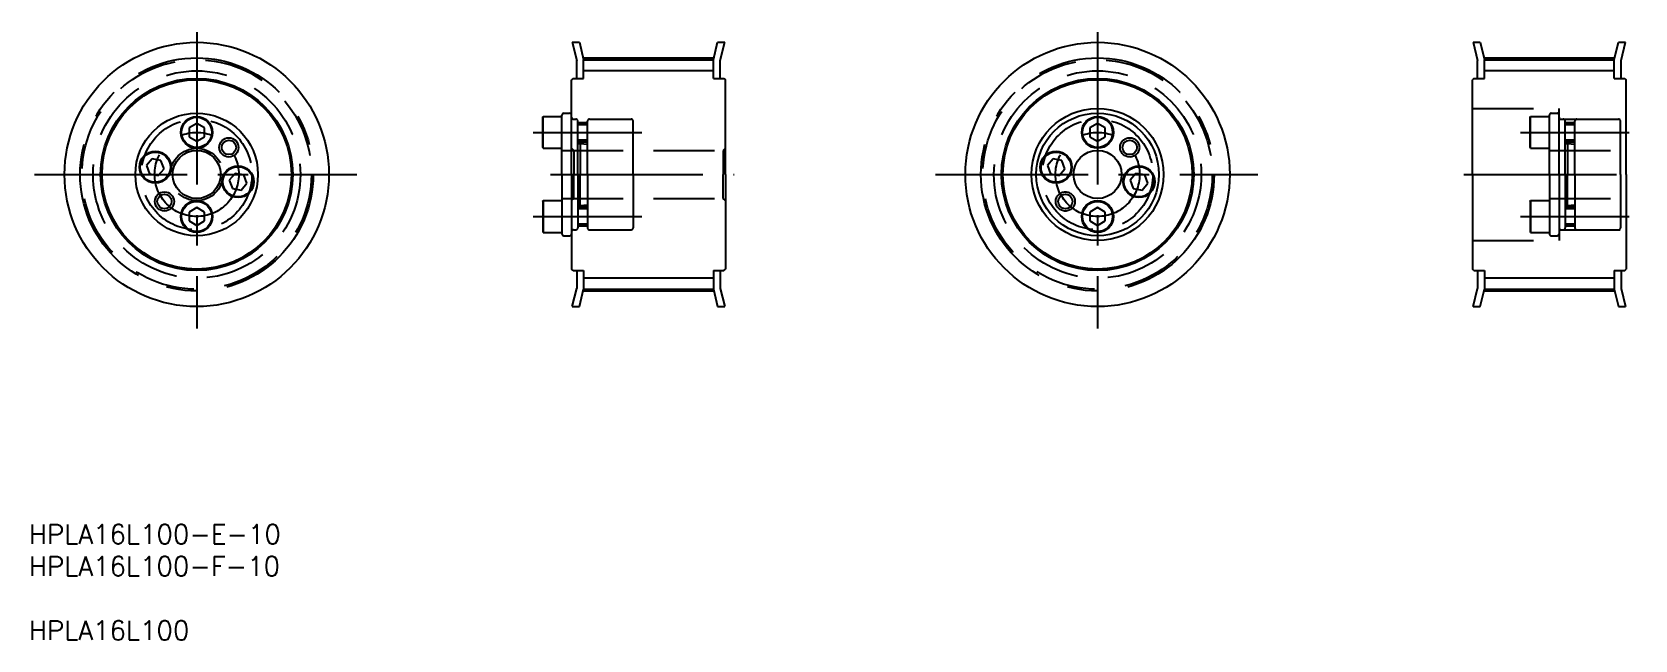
# Model space of a CAD drawing. Extents: x 16 to 349, y 5 to 132.
import ezdxf

# ---------------------------------------------------------------- set-up
doc = ezdxf.new("R2010")
doc.units = 0
doc.linetypes.add('CENTER', pattern=[50.8, 31.75, -6.35, 6.35, -6.35])
doc.linetypes.add('DASHED', pattern=[19.05, 12.7, -6.35])
doc.layers.get('0').update_dxf_attribs({"linetype": 'CONTINUOUS'})
doc.layers.add('CENTER', color=1, linetype='CENTER')
doc.styles.add('MISUMI', font='txt.shx')

# ---------------------------------------------------------------- blocks, each defined once
blk = doc.blocks.new('*U4')
at = {"color": 7, "linetype": 'CONTINUOUS', "style": 'MISUMI'}
for s, p in [('HPLA16L100-E-10', (15.05, 25.31)), ('HPLA16L100-F-10', (15.05, 18.65)), ('HPLA16L100', (15.05, 5.31))]:
    blk.add_text(s, height=4, dxfattribs=at).set_placement(p)

msp = doc.modelspace()

# ---------------------------------------------------------------- linework, layer by layer
at = {"color": 7, "linetype": 'CONTINUOUS'}
for p, q in [((128.13, 129.69), (129.62, 129.69)), ((128.13, 129.69), (129.05, 125.91)), ((129.62, 129.69), (130.49, 126.06)), ((157.49, 126.06), (158.37, 129.69)), ((158.37, 129.69), (159.86, 129.69)), ((158.93, 125.91), (159.86, 129.69)), ((315.57, 129.69), (317.06, 129.69)), ((315.57, 129.69), (316.49, 125.91)), ((317.06, 129.69), (317.93, 126.06)), ((344.93, 126.06), (345.8, 129.69)), ((345.8, 129.69), (347.3, 129.69)), ((346.37, 125.91), (347.3, 129.69)), ((129.05, 122.19), (129.05, 125.91)), ((130.49, 126.07), (157.49, 126.07)), ((130.49, 122.19), (130.49, 126.06)), ((157.49, 122.19), (157.49, 126.06)), ((158.93, 122.19), (158.93, 125.91)), ((316.49, 122.19), (316.49, 125.91)), ((317.93, 126.07), (344.93, 126.07)), ((317.93, 122.19), (317.93, 126.06)), ((344.93, 122.19), (344.93, 126.06)), ((346.37, 122.19), (346.37, 125.91)), ((128.29, 122.19), (127.99, 121.89)), ((127.99, 102.19), (127.99, 121.89)), ((128.29, 122.19), (130.49, 122.19)), ((157.49, 122.19), (159.69, 122.19)), ((159.69, 122.19), (159.99, 121.89)), ((159.99, 102.19), (159.99, 121.89)), ((315.73, 122.19), (315.43, 121.89)), ((315.43, 102.19), (315.43, 121.89)), ((315.73, 122.19), (317.93, 122.19)), ((344.93, 122.19), (347.13, 122.19)), ((347.13, 122.19), (347.43, 121.89)), ((347.43, 102.19), (347.43, 121.89)), ((121.99, 114.08), (122.09, 114.24)), ((121.99, 107.8), (121.99, 114.08)), ((122.09, 107.64), (122.09, 114.24)), ((122.09, 114.24), (125.99, 114.24)), ((125.99, 102.19), (125.99, 114.54)), ((125.99, 107.64), (125.99, 114.24)), ((126.39, 114.94), (127.59, 114.94)), ((127.99, 102.19), (127.99, 114.54)), ((49.99, 112.79), (48.39, 111.86)), ((48.39, 111.86), (48.39, 110.02)), ((51.59, 111.86), (49.99, 112.79)), ((51.59, 110.02), (51.59, 111.86)), ((125.99, 108.94), (125.99, 112.94)), ((237.42, 112.79), (235.82, 111.86)), ((235.82, 111.86), (235.82, 110.02)), ((239.02, 111.86), (237.42, 112.79)), ((239.02, 110.02), (239.02, 111.86)), ((48.39, 110.02), (49.99, 109.09)), ((49.99, 109.09), (51.59, 110.02)), ((121.99, 107.8), (122.09, 107.64)), ((122.09, 107.64), (125.99, 107.64)), ((125.99, 108.37), (125.99, 108.37)), ((235.82, 110.02), (237.42, 109.09)), ((237.42, 109.09), (239.02, 110.02)), ((40.74, 105.45), (39.55, 104.03)), ((39.55, 104.03), (40.18, 102.3)), ((42.56, 105.13), (40.74, 105.45)), ((42, 101.97), (43.19, 103.39)), ((43.19, 103.39), (42.56, 105.13)), ((125.99, 105.28), (125.99, 105.28)), ((228.17, 105.45), (226.98, 104.03)), ((226.98, 104.03), (227.62, 102.3)), ((229.99, 105.13), (228.17, 105.45)), ((229.44, 101.97), (230.62, 103.39)), ((230.62, 103.39), (229.99, 105.13)), ((40.18, 102.3), (42, 101.97)), ((57.97, 102.41), (56.78, 100.99)), ((56.78, 100.99), (57.41, 99.26)), ((59.79, 102.09), (57.97, 102.41)), ((59.23, 98.94), (60.42, 100.35)), ((60.42, 100.35), (59.79, 102.09)), ((125.99, 102.19), (125.99, 89.84)), ((127.99, 102.19), (127.99, 89.84)), ((127.99, 102.19), (127.99, 82.49)), ((159.99, 102.19), (159.99, 82.49)), ((227.62, 102.3), (229.44, 101.97)), ((245.41, 102.41), (244.22, 100.99)), ((244.22, 100.99), (244.85, 99.26)), ((247.23, 102.09), (245.41, 102.41)), ((246.67, 98.94), (247.86, 100.35)), ((247.86, 100.35), (247.23, 102.09)), ((315.43, 102.19), (315.43, 82.49)), ((347.43, 102.19), (347.43, 82.49)), ((57.41, 99.26), (59.23, 98.94)), ((121.99, 96.58), (122.09, 96.74)), ((122.09, 96.74), (125.99, 96.74)), ((122.09, 96.74), (122.09, 90.14)), ((125.99, 96.74), (125.99, 90.14)), ((244.85, 99.26), (246.67, 98.94)), ((49.99, 95.29), (48.39, 94.36)), ((48.39, 94.36), (48.39, 92.52)), ((51.59, 94.36), (49.99, 95.29)), ((51.59, 92.52), (51.59, 94.36)), ((121.99, 96.58), (121.99, 90.3)), ((125.99, 95.44), (125.99, 91.44)), ((237.42, 95.29), (235.82, 94.36)), ((235.82, 94.36), (235.82, 92.52)), ((239.02, 94.36), (237.42, 95.29)), ((239.02, 92.52), (239.02, 94.36)), ((48.39, 92.52), (49.99, 91.59)), ((49.99, 91.59), (51.59, 92.52)), ((121.99, 90.3), (122.09, 90.14)), ((122.09, 90.14), (125.99, 90.14)), ((235.82, 92.52), (237.42, 91.59)), ((237.42, 91.59), (239.02, 92.52)), ((126.39, 89.44), (127.59, 89.44)), ((128.29, 82.19), (127.99, 82.49)), ((128.29, 82.19), (130.49, 82.19)), ((129.05, 82.19), (129.05, 78.47)), ((130.49, 82.19), (130.49, 78.32)), ((157.49, 82.19), (159.69, 82.19)), ((157.49, 82.19), (157.49, 78.32)), ((158.93, 82.19), (158.93, 78.47)), ((159.69, 82.19), (159.99, 82.49)), ((315.73, 82.19), (315.43, 82.49)), ((315.73, 82.19), (317.93, 82.19)), ((316.49, 82.19), (316.49, 78.47)), ((317.93, 82.19), (317.93, 78.32)), ((344.93, 82.19), (347.13, 82.19)), ((344.93, 82.19), (344.93, 78.32)), ((346.37, 82.19), (346.37, 78.47)), ((347.13, 82.19), (347.43, 82.49)), ((128.13, 74.69), (129.05, 78.47)), ((129.62, 74.69), (130.49, 78.32)), ((130.49, 78.32), (157.49, 78.32)), ((157.49, 78.32), (158.37, 74.69)), ((158.93, 78.47), (159.86, 74.69)), ((315.57, 74.69), (316.49, 78.47)), ((317.06, 74.69), (317.93, 78.32)), ((317.93, 78.32), (344.93, 78.32)), ((344.93, 78.32), (345.8, 74.69)), ((346.37, 78.47), (347.3, 74.69)), ((128.13, 74.69), (129.62, 74.69)), ((158.37, 74.69), (159.86, 74.69)), ((315.57, 74.69), (317.06, 74.69)), ((345.8, 74.69), (347.3, 74.69))]:
    msp.add_line(p, q, dxfattribs=at)
at = {"color": 3, "linetype": 'CONTINUOUS'}
for p, q in [((157.49, 123.76), (130.49, 123.76)), ((344.93, 123.76), (317.93, 123.76)), ((157.49, 80.62), (130.49, 80.62)), ((344.93, 80.62), (317.93, 80.62))]:
    msp.add_line(p, q, dxfattribs=at)
at = {"color": 3, "linetype": 'DASHED'}
for p, q in [((128.4, 113.69), (128.89, 113.69)), ((131.69, 113.69), (140.39, 113.69)), ((315.43, 115.94), (333.43, 115.94)), ((327.43, 114.08), (327.52, 114.24)), ((327.43, 107.8), (327.43, 114.08)), ((327.52, 107.64), (327.52, 114.24)), ((327.52, 114.24), (331.43, 114.24)), ((331.43, 102.19), (331.43, 114.54)), ((331.43, 107.64), (331.43, 114.24)), ((331.83, 114.94), (333.03, 114.94)), ((333.43, 113.69), (333.43, 115.94)), ((333.43, 102.19), (333.43, 114.54)), ((333.43, 113.69), (347.43, 113.69)), ((333.84, 113.69), (334.33, 113.69)), ((337.13, 113.69), (345.83, 113.69)), ((129.29, 102.19), (129.29, 113.29)), ((131.29, 112.94), (129.29, 112.94)), ((131.29, 112.54), (129.29, 112.54)), ((131.29, 102.19), (131.29, 113.29)), ((140.79, 102.19), (140.79, 113.29)), ((331.43, 108.94), (331.43, 112.94)), ((334.73, 102.19), (334.73, 113.29)), ((336.73, 112.94), (334.73, 112.94)), ((336.73, 112.54), (334.73, 112.54)), ((336.73, 102.19), (336.73, 113.29)), ((346.23, 102.19), (346.23, 113.29)), ((125.99, 107.19), (159.54, 107.19)), ((127.99, 107.64), (128.44, 107.19)), ((128.44, 107.19), (128.44, 102.19)), ((131.29, 109.34), (129.29, 109.34)), ((131.29, 108.94), (129.29, 108.94)), ((129.29, 108.64), (129.79, 108.64)), ((129.79, 108.64), (129.79, 102.19)), ((129.79, 108.64), (131.29, 108.49)), ((159.99, 107.64), (159.54, 107.19)), ((159.54, 107.19), (159.54, 102.19)), ((327.43, 107.8), (327.52, 107.64)), ((327.52, 107.64), (331.43, 107.64)), ((331.43, 108.37), (331.43, 108.37)), ((331.43, 107.19), (346.23, 107.19)), ((336.73, 109.34), (334.73, 109.34)), ((336.73, 108.94), (334.73, 108.94)), ((334.73, 108.64), (335.23, 108.64)), ((335.23, 108.64), (335.23, 102.19)), ((335.23, 108.64), (336.73, 108.49)), ((331.43, 105.28), (331.43, 105.28)), ((128.44, 97.19), (128.44, 102.19)), ((129.29, 102.19), (129.29, 91.09)), ((129.79, 95.74), (129.79, 102.19)), ((131.29, 102.19), (131.29, 91.09)), ((140.79, 102.19), (140.79, 91.09)), ((159.54, 97.19), (159.54, 102.19)), ((331.43, 102.19), (331.43, 89.84)), ((333.43, 102.19), (333.43, 89.84)), ((334.73, 102.19), (334.73, 91.09)), ((335.23, 95.74), (335.23, 102.19)), ((336.73, 102.19), (336.73, 91.09)), ((346.23, 102.19), (346.23, 91.09)), ((125.99, 97.19), (159.54, 97.19)), ((127.99, 96.74), (128.44, 97.19)), ((159.99, 96.74), (159.54, 97.19)), ((327.43, 96.58), (327.52, 96.74)), ((327.52, 96.74), (331.43, 96.74)), ((327.52, 96.74), (327.52, 90.14)), ((331.43, 97.19), (346.23, 97.19)), ((331.43, 96.74), (331.43, 90.14)), ((129.29, 95.74), (129.79, 95.74)), ((131.29, 95.44), (129.29, 95.44)), ((131.29, 95.04), (129.29, 95.04)), ((129.79, 95.74), (131.29, 95.89)), ((327.43, 96.58), (327.43, 90.3)), ((331.43, 95.44), (331.43, 91.44)), ((334.73, 95.74), (335.23, 95.74)), ((336.73, 95.44), (334.73, 95.44)), ((336.73, 95.04), (334.73, 95.04)), ((335.23, 95.74), (336.73, 95.89)), ((128.4, 90.69), (128.89, 90.69)), ((131.29, 91.84), (129.29, 91.84)), ((131.29, 91.44), (129.29, 91.44)), ((131.69, 90.69), (140.39, 90.69)), ((327.43, 90.3), (327.52, 90.14)), ((327.52, 90.14), (331.43, 90.14)), ((333.43, 90.69), (333.43, 88.44)), ((333.43, 90.69), (347.43, 90.69)), ((333.84, 90.69), (334.33, 90.69)), ((336.73, 91.84), (334.73, 91.84)), ((336.73, 91.44), (334.73, 91.44)), ((337.13, 90.69), (345.83, 90.69)), ((315.43, 88.44), (333.43, 88.44)), ((331.83, 89.44), (333.03, 89.44))]:
    msp.add_line(p, q, dxfattribs=at)
at = {"color": 7, "linetype": 'CONTINUOUS'}
for centre, radius in [((49.99, 102.19), 27.5), ((237.42, 102.19), 27.5), ((49.99, 102.19), 20), ((49.99, 102.19), 19.7), ((237.42, 102.19), 20), ((237.42, 102.19), 19.7), ((49.99, 102.19), 12.75), ((49.99, 110.94), 3.3), ((49.99, 110.94), 3.14), ((237.42, 102.19), 13.75), ((237.42, 102.19), 12.75), ((237.42, 110.94), 3.3), ((237.42, 110.94), 3.14), ((49.99, 102.19), 5), ((56.69, 107.82), 1.5), ((228.8, 103.71), 3.3), ((228.8, 103.71), 3.14), ((237.42, 102.19), 5), ((244.12, 107.82), 1.5), ((58.6, 100.67), 3.3), ((58.6, 100.67), 3.14), ((246.04, 100.67), 3.3), ((246.04, 100.67), 3.14), ((43.28, 96.57), 1.5), ((49.99, 93.44), 3.3), ((230.72, 96.57), 1.5), ((237.42, 93.44), 3.3), ((49.99, 93.44), 3.14), ((237.42, 93.44), 3.14)]:
    msp.add_circle(centre, radius, dxfattribs=at)
at = {"color": 3, "linetype": 'DASHED'}
for centre, radius in [((49.99, 102.19), 23.87), ((49.99, 102.19), 21.57), ((237.42, 102.19), 23.87), ((237.42, 102.19), 21.57), ((49.99, 102.19), 11.5), ((237.42, 102.19), 11.5), ((49.99, 102.19), 5.45), ((244.12, 107.82), 2), ((230.72, 96.57), 2)]:
    msp.add_circle(centre, radius, dxfattribs=at)
at = {"color": 7}
for radius in [3.3, 3.14]:
    msp.add_circle((41.37, 103.71), radius, dxfattribs=at)
at = {"color": 3}
for centre in [(56.69, 107.82), (43.28, 96.57)]:
    msp.add_circle(centre, 2, dxfattribs=at)
at = {"color": 7, "linetype": 'CONTINUOUS'}
for centre, start, end in [((126.39, 114.54), 90, 180), ((127.59, 114.54), 0, 90), ((126.39, 89.84), 180, 270), ((127.59, 89.84), 270, 0)]:
    msp.add_arc(centre, 0.4, start, end, dxfattribs=at)
at = {"color": 3, "linetype": 'DASHED'}
for centre, radius, start, end in [((128.4, 114.1), 0.41, 180, 270), ((128.89, 113.29), 0.4, 0, 90), ((131.69, 113.29), 0.4, 90, 180), ((140.39, 113.29), 0.4, 0, 90), ((331.83, 114.54), 0.4, 90, 180), ((333.03, 114.54), 0.4, 0, 90), ((333.84, 114.1), 0.41, 180, 270), ((334.33, 113.29), 0.4, 0, 90), ((337.13, 113.29), 0.4, 90, 180), ((345.83, 113.29), 0.4, 0, 90), ((128.4, 90.28), 0.41, 90, 180), ((128.89, 91.09), 0.4, 270, 0), ((131.69, 91.09), 0.4, 180, 270), ((140.39, 91.09), 0.4, 270, 0), ((333.84, 90.28), 0.41, 90, 180), ((334.33, 91.09), 0.4, 270, 0), ((337.13, 91.09), 0.4, 180, 270), ((345.83, 91.09), 0.4, 270, 0), ((331.83, 89.84), 0.4, 180, 270), ((333.03, 89.84), 0.4, 270, 0)]:
    msp.add_arc(centre, radius, start, end, dxfattribs=at)
at = {"layer": 'CENTER', "color": 1, "linetype": 'CENTER'}
for p, q in [((49.99, 131.83), (49.99, 70.1)), ((237.42, 131.83), (237.42, 70.1)), ((130.4, 126.45), (157.59, 126.45)), ((317.84, 126.45), (345.02, 126.45)), ((119.99, 110.94), (142.59, 110.94)), ((325.43, 110.94), (348.03, 110.94)), ((16.27, 102.19), (83.32, 102.19)), ((123.58, 102.19), (161.79, 102.19)), ((203.71, 102.19), (270.75, 102.19)), ((313.63, 102.19), (349.23, 102.19)), ((119.99, 93.44), (142.59, 93.44)), ((325.43, 93.44), (348.03, 93.44)), ((130.4, 77.94), (157.59, 77.94)), ((317.84, 77.94), (345.02, 77.94))]:
    msp.add_line(p, q, dxfattribs=at)
for centre, radius in [((49.99, 102.19), 24.25), ((237.42, 102.19), 24.25), ((49.99, 102.19), 8.75), ((237.42, 102.19), 8.75)]:
    msp.add_circle(centre, radius, dxfattribs=at)

# ---------------------------------------------------------------- block references
at = {"color": 7, "linetype": 'CONTINUOUS'}
msp.add_blockref('*U4', (0, 0), dxfattribs=at)

doc.saveas('drawing.dxf')
